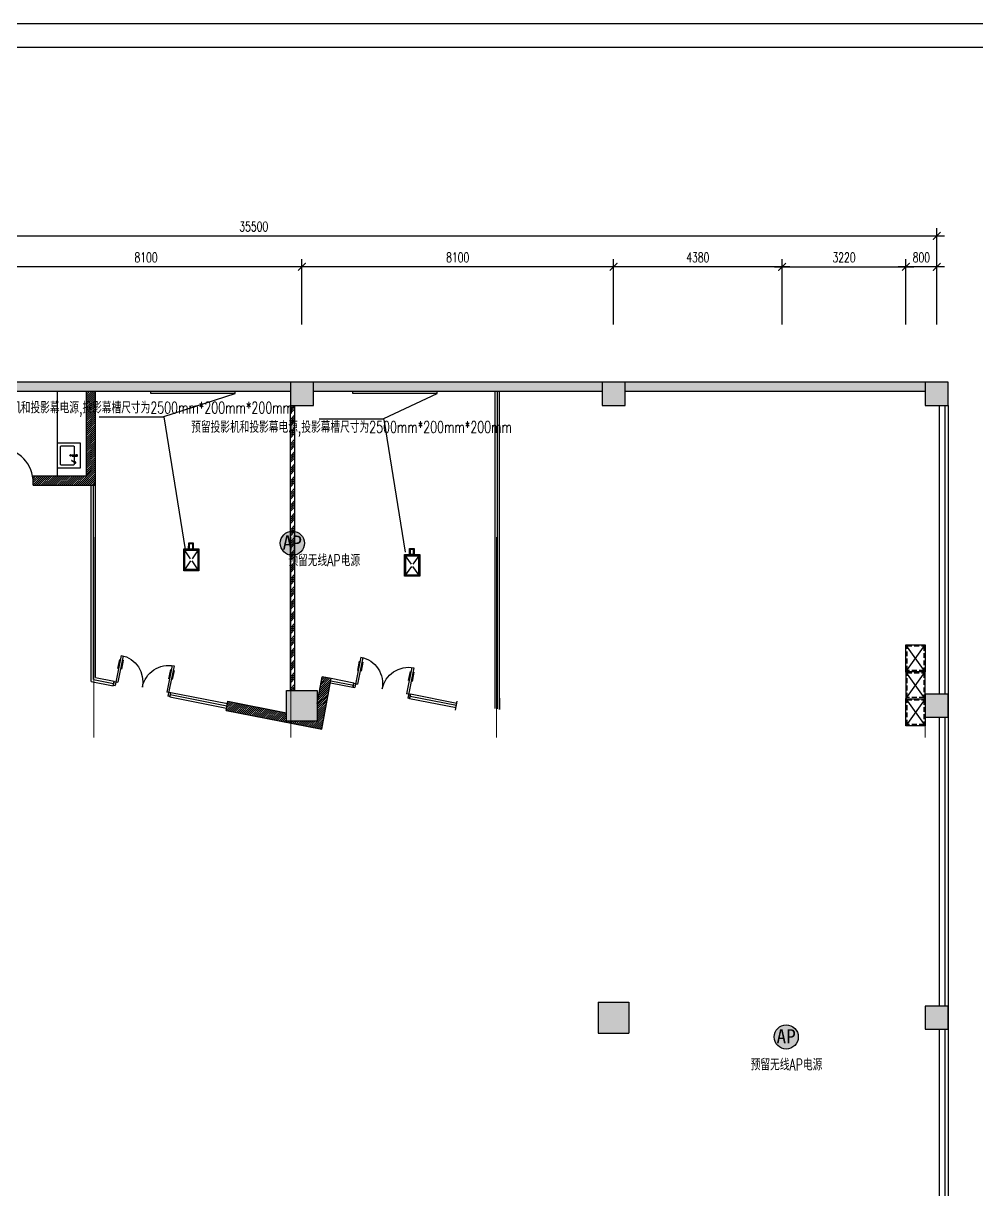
# Model space of a CAD drawing. Extents: x 243000 to 1039751, y -184758 to -16773.
# Drawn here: x 768263 to 793041, y -79263 to -48970 of the extents above; entities that cross this region are included whole.
import ezdxf
from ezdxf.enums import TextEntityAlignment as Align

# ---------------------------------------------------------------- set-up
doc = ezdxf.new("R2010")
doc.units = 0
doc.header["$LTSCALE"] = 1000
doc.header["$MEASUREMENT"] = 0
doc.linetypes.add('HIDDEN2', pattern=[0.1875, 0.125, -0.0625])
doc.layers.get('0').update_dxf_attribs({"linetype": 'CONTINUOUS'})
for name, color, linetype in [('_PAS CABLE TRAY', 7, 'CONTINUOUS'), ('WALL', 7, 'CONTINUOUS'), ('Z-TEXT', 7, 'CONTINUOUS'), ('会议', 7, 'CONTINUOUS'), ('墙面造型', 3, 'CONTINUOUS'), ('家具', 2, 'CONTINUOUS'), ('洁具', 4, 'CONTINUOUS'), ('玻璃线', 5, 'CONTINUOUS'), ('轴线标注', 1, 'CONTINUOUS'), ('门', 3, 'CONTINUOUS')]:
    doc.layers.add(name, color=color, linetype=linetype)
doc.styles.add('CHINESE', font='')
doc.styles.add('DIM_FONT', font='romans.shx', dxfattribs={"width": 0.7, "height": 250, "bigfont": 'hztxt.shx'})
doc.styles.add('ROMANS', font='romans.shx', dxfattribs={"width": 0.7, "bigfont": 'hzdxf.shx'})
doc.styles.get('CHINESE').set_extended_font_data('NSimSun')

# ---------------------------------------------------------------- blocks, each defined once
blk = doc.blocks.new('_fzh')
at = {"layer": 'WALL'}
blk.add_hatch(color=7, dxfattribs=at).paths.add_polyline_path([(0.5, 0.5), (-0.5, 0.5), (-0.5, -0.5), (0.5, -0.5)])
at = {"layer": 'WALL', "color": 7}
blk.add_lwpolyline([(-0.5, -0.5), (0.5, -0.5), (0.5, 0.5), (-0.5, 0.5)], close=True, dxfattribs=at)
blk = doc.blocks.new('_ArchTick')
at = {"color": 0, "linetype": 'ByBlock', "const_width": 0.15}
blk.add_lwpolyline([(-0.5, -0.5), (0.5, 0.5)], dxfattribs=at)
blk = doc.blocks.new('ap')
at = {"layer": '_PAS CABLE TRAY', "linetype": 'ByBlock'}
h = blk.add_hatch(color=6, dxfattribs=at)
h.set_gradient(color1=(255, 0, 191), one_color=1, tint=1, name='SPHERICAL')
h.paths.add_polyline_path([(398747, 179710, 1), (398153, 179710, 1)])
at = {"layer": '_PAS CABLE TRAY', "color": 24, "linetype": 'ByBlock'}
blk.add_circle((398450, 179710), 297, dxfattribs=at)
at = {"layer": '_PAS CABLE TRAY', "color": 6, "linetype": 'ByBlock', "insert": (398210, 179900), "char_height": 350, "width": 670, "attachment_point": 1, "style": 'CHINESE'}
blk.add_mtext('{\\fSimSun|b0|i0|c0|p2;\\C4;AP}', dxfattribs=at)
blk = doc.blocks.new('fasdfa')
at = {"color": 4}
for p, q in [((898917, -115832), (927878, -115832)), ((899892, -116076), (927634, -116076))]:
    blk.add_line(p, q, dxfattribs=at)

msp = doc.modelspace()

# ---------------------------------------------------------------- hatches: boundary and pattern name
at = {"layer": 'WALL'}
for points in [[(775203.2, -58293.9), (767703.2, -58293.8), (767703.2, -58533.9), (775203.2, -58533.9)], [(783303.2, -58293.9), (783273.2, -58293.9), (775803.2, -58293.9), (775803.2, -58533.9), (783303.2, -58533.9)], [(791703.2, -58533.9), (791703.2, -58293.9), (783903.2, -58293.9), (783903.2, -58533.9)], [(775903.2, -66293.9), (775103.2, -66293.9), (775103.2, -67093.9), (775903.2, -67093.9)], [(784003.2, -74393.9), (783203.2, -74393.9), (783203.2, -75193.9), (784003.2, -75193.9)]]:
    msp.add_hatch(color=7, dxfattribs=at).paths.add_polyline_path(points)
h = msp.add_hatch(dxfattribs=at)
h.set_pattern_fill('ANSI31', scale=300, style=0)
h.set_pattern_definition([(45, (514393.506, 22632.404), (-26.5165043, 26.5165043), [])])
h.paths.add_polyline_path([(770143.2, -58533.9), (769903.2, -58533.9), (769903.2, -60723.9), (768523.2, -60723.9), (768523.2, -60963.9), (770143.2, -60963.9)])
h = msp.add_hatch(dxfattribs=at)
h.set_pattern_fill('ANSI34', scale=300, style=0)
h.set_pattern_definition([(45, (514393.5, 22632.4), (-159.09903, 159.09903), []), (45, (514446.54, 22632.4), (-159.09903, 159.09903), []), (45, (514499.57, 22632.4), (-159.09903, 159.09903), []), (45, (514552.6, 22632.4), (-159.09903, 159.09903), [])])
h.paths.add_polyline_path([(775203.2, -58893.9), (775323.2, -58893.9), (775323.2, -66293.9), (775203.2, -66293.9)])
h = msp.add_hatch(dxfattribs=at)
h.set_pattern_fill('ANSI31', scale=300, style=0)
h.set_pattern_definition([(45, (514393.506, 22632.404), (-26.5165043, 26.5165043), [])])
h.paths.add_polyline_path([(773531.2, -66813), (773577.5, -66577.5), (775103.2, -66877.5), (775103.2, -67093.9), (775903.2, -67093.9), (775903.2, -66632), (776029.4, -65943.2), (776265.1, -65990.1), (776021.3, -67300.1)])

# ---------------------------------------------------------------- linework, layer by layer
for p, q in [((770808, -65385.4), (770650.8, -66169.8)), ((770856.6, -65397), (770719.4, -66081.6)), ((770761.4, -65490.3), (770713.8, -65728.1)), ((770859.5, -65510), (770811.9, -65747.7)), ((772131.3, -65652.4), (771994.1, -66337)), ((772180.7, -65660.5), (772023.5, -66444.9)), ((777038.8, -65433.2), (776881.6, -66217.6)), ((776992.2, -65538.1), (776944.6, -65775.9)), ((777087.4, -65444.8), (776950.2, -66129.4)), ((777090.3, -65557.8), (777042.6, -65795.5)), ((778362.1, -65700.2), (778224.9, -66384.8)), ((778411.5, -65708.3), (778254.3, -66492.7)), ((772085.1, -65755.6), (772037.5, -65993.3)), ((772183.2, -65775.2), (772135.5, -66013)), ((778315.9, -65803.4), (778268.3, -66041.1)), ((778414, -65823.1), (778366.3, -66060.8)), ((770621.4, -66061.9), (770601.7, -66160)), ((770601.7, -66160), (770650.8, -66169.8)), ((770621.4, -66061.9), (770719.4, -66081.6)), ((772092.2, -66356.7), (771994.1, -66337)), ((776852.2, -66109.7), (776832.5, -66207.8)), ((776832.5, -66207.8), (776881.6, -66217.6)), ((776852.2, -66109.7), (776950.2, -66129.4)), ((772072.5, -66454.7), (772023.5, -66444.9)), ((772092.2, -66356.7), (772072.5, -66454.7)), ((778322.9, -66404.5), (778224.9, -66384.8)), ((778303.3, -66502.5), (778254.3, -66492.7)), ((778322.9, -66404.5), (778303.3, -66502.5))]:
    msp.add_line(p, q)
at = {"extrusion": (0, 0, -1)}
for centre, major_axis, start_param, end_param in [((770670.4, -66071.8), (495, 495), -0.5876154, 0.9831809), ((772043.1, -66346.9), (-495, 495), 5.6955699, 7.2663663), ((776901.2, -66119.6), (-495, 495), 0.9831809, 2.5539773), ((778273.9, -66394.7), (495, 495), 4.1247736, 5.6955699)]:
    msp.add_ellipse(centre, major_axis=major_axis, ratio=1, start_param=start_param, end_param=end_param, dxfattribs=at)
at = {"layer": '_PAS CABLE TRAY', "color": 6, "const_width": 25}
for points in [[(770094.5, -62313.4), (770094.5, -67518.8)], [(775217.8, -62313.4), (775217.8, -67518.8)], [(780564.2, -62313.4), (780564.2, -67518.8)], [(791703.2, -66409.7), (791703.2, -67518.8)]]:
    msp.add_lwpolyline(points, dxfattribs=at)
at = {"layer": 'WALL', "color": 7}
for p, q in [((783273.2, -58293.9), (756503.2, -58293.8)), ((791703.2, -58293.9), (783273.2, -58293.9)), ((775203.2, -58533.9), (767703.2, -58533.9)), ((769903.2, -60723.9), (769903.2, -58533.9)), ((770143.2, -60963.9), (770143.2, -58533.9)), ((783303.2, -58533.9), (775803.2, -58533.9)), ((791703.2, -58533.9), (783903.2, -58533.9)), ((775203.2, -66293.9), (775203.2, -58893.9)), ((775323.2, -66293.9), (775323.2, -58893.9)), ((768523.2, -60963.9), (768523.2, -60723.9)), ((768523.2, -60723.9), (769903.2, -60723.9)), ((768523.2, -60963.9), (770143.2, -60963.9)), ((775903.2, -66632), (776029.4, -65943)), ((776021.3, -67300.1), (776265.1, -65990.1)), ((776265.1, -65990.1), (776029.4, -65943)), ((773531.2, -66813), (773577.5, -66577.5)), ((773577.5, -66577.5), (775103.2, -66877.5)), ((779497.4, -66808.4), (779541.9, -66572.6)), ((780643.2, -66493.9), (780643.2, -66788.9)), ((773531.2, -66813), (776021.3, -67300.1)), ((783203.2, -74393.9), (783203.2, -75193.9)), ((783203.2, -74393.9), (784003.2, -74393.9)), ((784003.2, -74393.9), (784003.2, -75193.9)), ((783203.2, -75193.9), (784003.2, -75193.9))]:
    msp.add_line(p, q, dxfattribs=at)
msp.add_lwpolyline([(775103.2, -66293.9), (775903.2, -66293.9), (775903.2, -67093.9), (775103.2, -67093.9)], close=True, dxfattribs=at)
at = {"layer": '会议', "color": 6}
for p, q in [((772609.6, -62875.8), (772432.8, -62622.1)), ((772827.6, -62622.6), (772650.1, -62875.9)), ((772609.5, -62933.8), (772432.1, -63187.1)), ((772826.8, -63187.6), (772650.1, -62933.9)), ((778348.1, -63020.3), (778171.3, -62766.6)), ((778566.1, -62767.1), (778388.6, -63020.4)), ((778348, -63078.3), (778170.6, -63331.6)), ((778565.3, -63332.1), (778388.5, -63078.3))]:
    msp.add_line(p, q, dxfattribs=at)
for points in [[(772827.6, -62622.6), (772826.8, -63187.6), (772432.1, -63187.1), (772432.8, -62622.1)], [(772797.5, -62652.6), (772796.9, -63157.6), (772462.1, -63157.1), (772462.8, -62652.2)], [(772679.8, -62464.6), (772679.6, -62625.5), (772560.5, -62625.3), (772560.7, -62464.5)], [(772656.1, -62483.4), (772656, -62627.9), (772583.8, -62627.8), (772584, -62483.3)], [(778418.3, -62609.1), (778418.1, -62769.9), (778299, -62769.8), (778299.2, -62608.9)], [(778394.6, -62627.9), (778394.4, -62772.3), (778322.3, -62772.2), (778322.5, -62627.8)], [(778566.1, -62767.1), (778565.3, -63332.1), (778170.6, -63331.6), (778171.3, -62766.6)], [(778536, -62797.1), (778535.4, -63302), (778200.6, -63301.6), (778201.3, -62796.6)]]:
    msp.add_lwpolyline(points, close=True, dxfattribs=at)
at = {"layer": '墙面造型', "color": 7}
for p, q in [((771573.2, -58583.9), (771573.2, -58533.9)), ((773773.2, -58583.9), (771573.2, -58583.9)), ((773773.2, -58583.9), (773773.2, -58533.9)), ((776823.2, -58583.9), (776823.2, -58533.9)), ((779023.2, -58583.9), (776823.2, -58583.9)), ((779023.2, -58583.9), (779023.2, -58533.9))]:
    msp.add_line(p, q, dxfattribs=at)
at = {"layer": '家具', "color": 7}
for p, q in [((791203.2, -65813.9), (791703.2, -65113.9)), ((791703.2, -65813.9), (791203.2, -65113.9)), ((791203.2, -66513.9), (791703.2, -65813.9)), ((791703.2, -66513.9), (791203.2, -65813.9)), ((791703.2, -66513.9), (791203.2, -67213.9)), ((791203.2, -66513.9), (791703.2, -67213.9)), ((783203.2, -74393.9), (784003.2, -74393.9))]:
    msp.add_line(p, q, dxfattribs=at)
for points in [[(791703.2, -65113.9), (791703.2, -65813.9), (791203.2, -65813.9), (791203.2, -65113.9)], [(791703.2, -66513.9), (791703.2, -65813.9), (791203.2, -65813.9), (791203.2, -66513.9)], [(791703.2, -66513.9), (791703.2, -67213.9), (791203.2, -67213.9), (791203.2, -66513.9)]]:
    msp.add_lwpolyline(points, close=True, dxfattribs=at)
at = {"layer": '家具', "color": 7, "linetype": 'HIDDEN2'}
for points in [[(791671.2, -65141.1), (791671.2, -65781.1), (791231.2, -65781.1), (791231.2, -65141.1)], [(791671.2, -65841.1), (791671.2, -66481.1), (791231.2, -66481.1), (791231.2, -65841.1)], [(791671.2, -66541.1), (791671.2, -67181.1), (791231.2, -67181.1), (791231.2, -66541.1)]]:
    msp.add_lwpolyline(points, close=True, dxfattribs=at)
at = {"layer": '洁具', "color": 7}
for p, q in [((769153.2, -60723.9), (769153.2, -58533.9)), ((769743.2, -59863.9), (769743.2, -60523.9)), ((769535.2, -60208.5), (769649.1, -60214.9)), ((769535.4, -60178.5), (769649.3, -60172.9)), ((769633.2, -60213.8), (769649.2, -60212.7)), ((769649.3, -60175.1), (769633.4, -60173.8)), ((769663.1, -60190.1), (769663.1, -60197.8)), ((769521.3, -60330.2), (769604.6, -60378.7)), ((769526.4, -60321.6), (769609.6, -60370.1))]:
    msp.add_line(p, q, dxfattribs=at)
msp.add_lwpolyline([(769743.2, -60523.9), (769153.2, -60523.9), (769153.2, -59863.9), (769743.2, -59863.9)], dxfattribs=at)
msp.add_lwpolyline([(769583.2, -60211.2), (769583.2, -60423.9, -0.4142136), (769563.2, -60443.9), (769253.2, -60443.9, -0.4142136), (769233.2, -60423.9), (769233.2, -59963.9, -0.4142136), (769253.2, -59943.9), (769563.2, -59943.9, -0.4142136), (769583.2, -59963.9), (769583.2, -60176.1)], format="xyb", dxfattribs=at)
msp.add_lwpolyline([(769633.4, -60173.8, -0.105461), (769640.4, -60175.4, -0.1011103), (769646.4, -60179.7, -0.0955099), (769650.4, -60186.2, -0.091895), (769651.8, -60193.9, -0.091895), (769650.4, -60201.6, -0.0955099), (769646.3, -60208, -0.1011103), (769640.2, -60212.4, -0.105461), (769633.2, -60213.8, -0.105461), (769626.2, -60212.3, -0.1011103), (769620.1, -60207.9, -0.0955099), (769616.1, -60201.5, -0.091895), (769614.7, -60193.8, -0.091895), (769616.2, -60186, -0.0955099), (769620.2, -60179.6, -0.1011103), (769626.3, -60175.3, -0.105461)], format="xyb", close=True, dxfattribs=at)
for centre, radius in [((769492.2, -60193.9), 21.3), ((769614.6, -60378.8), 10)]:
    msp.add_circle(centre, radius, dxfattribs=at)
for centre, radius, start, end in [((769547.6, -60193.5), 19.4, 129.07523, 230.47646), ((769650.3, -60193.9), 21, 266.77488, 92.77681), ((769648.1, -60197.7), 15, 274.16558, 359.77584), ((769648.1, -60190.1), 15, 359.77584, 85.3861), ((769523.8, -60325.9), 5, 59.77584, 239.77584), ((769614.6, -60378.8), 17.5, 166.37739, 133.17429)]:
    msp.add_arc(centre, radius, start, end, dxfattribs=at)
at = {"layer": '玻璃线', "color": 7}
for p, q in [((780523.2, -66765.3), (780523.2, -58533.9)), ((780583.2, -66777.1), (780583.2, -58533.9)), ((780643.2, -66788.9), (780643.2, -58533.9)), ((792063.2, -58893.9), (792063.2, -66393.9)), ((792213.2, -58893.9), (792213.2, -66393.9)), ((792303.2, -58893.9), (792303.2, -82593.9)), ((770023.2, -65061.9), (770023.2, -60963.9)), ((770083.2, -66012.5), (770083.2, -60963.9)), ((770143.2, -65963.2), (770143.2, -60963.9)), ((770023.2, -66061.9), (770023.2, -65061.9)), ((770083.2, -66012.5), (770610.3, -66116.2)), ((770143.2, -65963.2), (770621.9, -66057.3)), ((776853, -66105.6), (776265.1, -65990.1)), ((770023.2, -66061.9), (770598.7, -66175.1)), ((770598.7, -66175.1), (770621.9, -66057.3)), ((776829.4, -66223.2), (776244.6, -66108.4)), ((776255, -66046.9), (776841.4, -66162.2)), ((776829.4, -66223.2), (776853, -66105.6)), ((772070.8, -66464.6), (772093.9, -66346.8)), ((772070.8, -66464.6), (773542.8, -66754.1)), ((772082.3, -66405.7), (773554.4, -66695.2)), ((772093.9, -66346.8), (773565.9, -66636.3)), ((778301.3, -66512.3), (778324.8, -66394.7)), ((779508.5, -66749.5), (778301.3, -66512.4)), ((779519.7, -66690.5), (778313.1, -66453.5)), ((779530.8, -66631.5), (778324.8, -66394.7)), ((792063.2, -66993.9), (792063.2, -74493.9)), ((792213.2, -66993.9), (792213.2, -74493.9)), ((792063.2, -75093.9), (792063.2, -82593.9)), ((792213.2, -75093.9), (792213.2, -82593.9))]:
    msp.add_line(p, q, dxfattribs=at)
at = {"layer": '轴线标注', "color": 1}
for p, q in [((792203.2, -54493.9), (756303.2, -54493.9)), ((792003.2, -56493.9), (792003.2, -54293.9)), ((775503.2, -56793.9), (775503.2, -55093.9)), ((775503.2, -56793.9), (775503.2, -55093.9)), ((783603.2, -56793.9), (783603.2, -55093.9)), ((783603.2, -56793.9), (783603.2, -55093.9)), ((787983.2, -56793.9), (787983.2, -55093.9)), ((787983.2, -56793.9), (787983.2, -55093.9)), ((791203.2, -56793.9), (791203.2, -55093.9)), ((791203.2, -56793.9), (791203.2, -55093.9)), ((792003.2, -56793.9), (792003.2, -55093.9)), ((775703.2, -55293.9), (767203.2, -55293.9)), ((783803.2, -55293.9), (775303.2, -55293.9)), ((788183.2, -55293.9), (783403.2, -55293.9)), ((787783.2, -55293.9), (791403.2, -55293.9)), ((792203.2, -55293.9), (791003.2, -55293.9))]:
    msp.add_line(p, q, dxfattribs=at)
at = {"layer": '轴线标注'}
for p, q in [((771916.8, -59181.5), (773773.2, -58583.9)), ((777636.5, -59235), (779023.2, -58583.9)), ((771916.8, -59191.3), (772468.2, -62635.6)), ((775955.3, -59244.8), (777636.5, -59244.8)), ((777636.1, -59262.9), (778187.5, -62707.2))]:
    msp.add_line(p, q, dxfattribs=at)
at = {"layer": '轴线标注', "color": 4}
msp.add_line((770235.6, -59191.3), (771916.8, -59191.3), dxfattribs=at)
at = {"layer": '门', "color": 7}
msp.add_arc((767623.2, -60903.9), 900, 0, 87.45268, dxfattribs=at)

# ---------------------------------------------------------------- block references
at = {"color": 4, "lineweight": 5, "xscale": 2.547089064726606, "yscale": 2.547089064610191, "zscale": 2.5470890645979}
msp.add_blockref('fasdfa', (-1544933.6, 246064.5), dxfattribs=at)
at = {"layer": '_PAS CABLE TRAY', "color": 6, "linetype": 'ByBlock', "xscale": 1.055999999982305, "yscale": 1.056000000011409, "zscale": 1.056}
for p in [(354492.3, -252246.2), (367327.8, -265069.8)]:
    msp.add_blockref('ap', p, dxfattribs=at)
at = {"layer": 'WALL', "color": 7, "xscale": 600, "yscale": 600, "zscale": 600}
for p in [(775503.2, -58593.9), (783603.2, -58593.9), (792003.2, -58593.9), (792003.2, -66693.9), (792003.2, -74793.9)]:
    msp.add_blockref('_fzh', p, dxfattribs=at)
at = {"layer": '轴线标注', "color": 1, "xscale": 200, "yscale": 200, "zscale": 200}
for p in [(792003.2, -54493.9), (775503.2, -55293.9), (783603.2, -55293.9), (791203.2, -55293.9)]:
    msp.add_blockref('_ArchTick', p, dxfattribs=at)
at = {"layer": '轴线标注', "color": 1, "yscale": 200, "zscale": 200}
for p, xscale, rotation in [((775503.2, -55293.9), 200, 180), ((783603.2, -55293.9), 200.0000000000058, 179.9999861801728), ((787983.2, -55293.9), 200.0000000000058, 359.9999861801728), ((787983.2, -55293.9), 200, 180), ((791203.2, -55293.9), 200.0000000000058, 179.9999861801728), ((792003.2, -55293.9), 200.0000000000058, 359.9999861801728)]:
    msp.add_blockref('_ArchTick', p, dxfattribs=dict(at, xscale=xscale, rotation=rotation))

# ---------------------------------------------------------------- texts
at = {"layer": 'Z-TEXT', "color": 3, "style": 'ROMANS', "width": 0.7}
for s, p in [('预留投影机和投影幕电源,投影幕槽尺寸为2500mm*200mm*200mm', (771105.2, -59100.9)), ('预留投影机和投影幕电源,投影幕槽尺寸为2500mm*200mm*200mm', (776794.2, -59605.6)), ('预留无线AP电源', (776084.4, -63069.2)), ('预留无线AP电源', (788098, -76166.6))]:
    msp.add_text(s, height=300, dxfattribs=at).set_placement(p, align=Align.CENTER)
at = {"layer": '轴线标注', "color": 1, "char_height": 250, "attachment_point": 5, "style": 'DIM_FONT'}
for s, insert in [('\\A1;35500', (774253.2, -54248.9)), ('\\A1;8100', (771453.2, -55048.9)), ('\\A1;8100', (779553.2, -55048.9)), ('\\A1;3220', (789593.2, -55048.9))]:
    msp.add_mtext(s, dxfattribs=dict(at, insert=insert))
at = {"layer": '轴线标注', "color": 1, "char_height": 250, "attachment_point": 5, "rotation": 359.99999, "style": 'DIM_FONT'}
for s, insert in [('\\A1;4380', (785793.2, -55048.9)), ('\\A1;800', (791603.2, -55048.9))]:
    msp.add_mtext(s, dxfattribs=dict(at, insert=insert))

doc.saveas('drawing.dxf')
